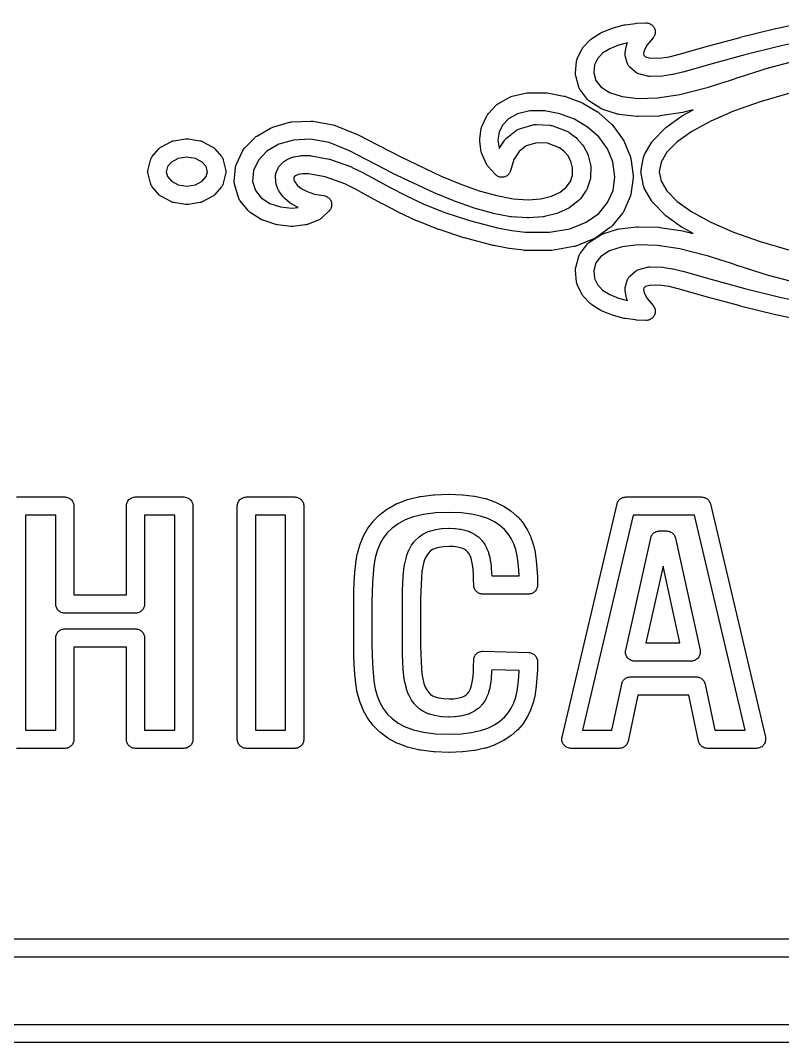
# Model space of a CAD drawing. Header units: millimetres. Extents: x 6 to 94, y 7.6 to 47.4.
# Drawn here: x 25.94 to 42.63, y 7.55 to 29.94 of the extents above; entities that cross this region are included whole.
import ezdxf

# ---------------------------------------------------------------- set-up
doc = ezdxf.new("R2010")
doc.units = ezdxf.units.MM

msp = doc.modelspace()

# ---------------------------------------------------------------- linework, layer by layer
for points in [[(43.301, 23.316), (42.481, 23.489), (42.474, 23.491), (41.702, 23.685), (41.698, 23.686), (40.985, 23.881), (40.984, 23.882), (40.343, 24.061), (40.145, 24.109), (39.985, 24.136), (39.747, 24.143), (39.631, 24.111), (39.595, 24.078), (39.585, 24.046), (39.6, 23.971), (39.667, 23.85), (39.795, 23.697), (39.807, 23.681), (39.818, 23.664), (39.826, 23.646), (39.833, 23.627), (39.838, 23.608), (39.841, 23.588), (39.842, 23.568), (39.841, 23.548), (39.838, 23.529), (39.833, 23.509), (39.826, 23.491), (39.817, 23.473), (39.807, 23.456), (39.795, 23.44), (39.781, 23.426), (39.766, 23.412), (39.75, 23.401), (39.732, 23.391), (39.714, 23.383), (39.695, 23.377), (39.676, 23.373), (39.656, 23.37), (39.636, 23.37), (39.429, 23.377), (39.409, 23.379), (39.182, 23.411), (39.16, 23.415), (38.929, 23.474), (38.903, 23.482), (38.683, 23.571), (38.667, 23.579), (38.651, 23.588), (38.457, 23.71), (38.437, 23.725), (38.419, 23.741), (38.267, 23.9), (38.253, 23.916), (38.241, 23.933), (38.231, 23.952), (38.136, 24.151), (38.129, 24.167), (38.123, 24.184), (38.119, 24.201), (38.117, 24.218), (38.094, 24.46), (38.093, 24.478), (38.094, 24.496), (38.096, 24.514), (38.1, 24.531), (38.167, 24.775), (38.173, 24.794), (38.181, 24.812), (38.191, 24.829), (38.202, 24.845), (38.359, 25.045), (38.374, 25.062), (38.391, 25.077), (38.409, 25.091), (38.65, 25.243), (38.665, 25.252), (38.68, 25.259), (38.696, 25.265), (39.014, 25.366), (39.032, 25.371), (39.05, 25.374), (39.438, 25.42), (39.467, 25.421), (39.918, 25.409), (39.941, 25.407), (40.448, 25.331), (40.468, 25.327), (40.671, 25.275), (40.44, 25.401), (40.42, 25.414), (40.074, 25.662), (40.061, 25.673), (40.048, 25.685), (39.795, 25.944), (39.784, 25.956), (39.774, 25.969), (39.765, 25.983), (39.609, 26.251), (39.599, 26.271), (39.591, 26.292), (39.586, 26.314), (39.533, 26.59), (39.53, 26.609), (39.529, 26.627), (39.53, 26.646), (39.533, 26.665), (39.586, 26.941), (39.591, 26.963), (39.599, 26.984), (39.609, 27.004), (39.765, 27.272), (39.774, 27.286), (39.784, 27.299), (39.795, 27.311), (40.048, 27.57), (40.061, 27.582), (40.074, 27.593), (40.42, 27.841), (40.44, 27.854), (40.671, 27.98), (40.468, 27.928), (40.448, 27.924), (39.941, 27.848), (39.918, 27.846), (39.467, 27.834), (39.438, 27.835), (39.05, 27.881), (39.032, 27.884), (39.014, 27.889), (38.696, 27.99), (38.68, 27.996), (38.665, 28.003), (38.65, 28.012), (38.409, 28.164), (38.391, 28.178), (38.374, 28.193), (38.359, 28.21), (38.202, 28.41), (38.191, 28.426), (38.181, 28.443), (38.173, 28.461), (38.167, 28.48), (38.1, 28.724), (38.096, 28.741), (38.094, 28.759), (38.093, 28.777), (38.094, 28.795), (38.117, 29.037), (38.119, 29.054), (38.123, 29.071), (38.129, 29.088), (38.136, 29.104), (38.231, 29.303), (38.241, 29.321), (38.253, 29.339), (38.267, 29.355), (38.419, 29.514), (38.437, 29.53), (38.457, 29.545), (38.651, 29.667), (38.667, 29.676), (38.683, 29.684), (38.903, 29.773), (38.929, 29.781), (39.16, 29.84), (39.182, 29.844), (39.409, 29.876), (39.429, 29.878), (39.636, 29.885), (39.656, 29.885), (39.676, 29.882), (39.695, 29.878), (39.714, 29.872), (39.732, 29.864), (39.75, 29.854), (39.766, 29.842), (39.781, 29.829), (39.795, 29.815), (39.807, 29.799), (39.817, 29.782), (39.826, 29.764), (39.833, 29.745), (39.838, 29.726), (39.841, 29.706), (39.842, 29.687), (39.841, 29.667), (39.838, 29.647), (39.833, 29.628), (39.826, 29.609), (39.818, 29.591), (39.807, 29.574), (39.795, 29.558), (39.667, 29.405), (39.6, 29.284), (39.585, 29.209), (39.595, 29.177), (39.631, 29.144), (39.747, 29.112), (39.985, 29.118), (40.145, 29.146), (40.343, 29.194), (40.984, 29.373), (40.985, 29.373), (41.698, 29.569), (41.702, 29.57), (42.474, 29.764), (42.481, 29.766), (43.301, 29.939)], [(43.379, 29.549), (42.567, 29.377), (41.801, 29.185), (41.09, 28.99), (40.447, 28.81), (40.441, 28.808), (40.232, 28.757), (40.219, 28.754), (40.039, 28.724), (40.011, 28.721), (39.728, 28.713), (39.709, 28.713), (39.689, 28.716), (39.669, 28.72), (39.479, 28.773), (39.461, 28.779), (39.445, 28.786), (39.428, 28.795), (39.413, 28.805), (39.399, 28.817), (39.286, 28.919), (39.273, 28.932), (39.261, 28.946), (39.251, 28.961), (39.242, 28.977), (39.234, 28.993), (39.228, 29.011), (39.189, 29.144), (39.185, 29.162), (39.182, 29.181), (39.181, 29.201), (39.182, 29.22), (39.185, 29.239), (39.216, 29.392), (39.221, 29.412), (39.228, 29.431), (39.237, 29.448), (39.04, 29.399), (38.849, 29.321), (38.69, 29.221), (38.576, 29.102), (38.51, 28.964), (38.494, 28.794), (38.54, 28.624), (38.651, 28.482), (38.841, 28.362), (39.116, 28.274), (39.471, 28.232), (39.894, 28.244), (39.894, 28.244), (40.379, 28.316), (40.92, 28.454), (41.005, 28.48), (41.095, 28.508), (41.187, 28.536), (41.28, 28.564), (41.373, 28.594), (41.465, 28.624), (41.558, 28.656), (41.652, 28.688), (41.657, 28.69), (42.342, 28.907), (42.352, 28.91), (43.105, 29.104)], [(42.788, 28.345), (42.135, 28.156), (41.555, 27.952), (41.056, 27.736), (40.642, 27.51), (40.321, 27.279), (40.097, 27.051), (39.971, 26.833), (39.931, 26.627), (39.971, 26.422), (40.097, 26.204), (40.321, 25.976), (40.642, 25.745), (41.056, 25.519), (41.555, 25.302), (42.135, 25.099), (42.788, 24.91)], [(43.105, 24.151), (42.352, 24.345), (42.342, 24.348), (41.657, 24.565), (41.652, 24.567), (41.558, 24.599), (41.465, 24.631), (41.373, 24.661), (41.28, 24.691), (41.187, 24.719), (41.095, 24.747), (41.005, 24.775), (40.92, 24.801), (40.379, 24.939), (39.894, 25.011), (39.471, 25.023), (39.116, 24.981), (38.841, 24.893), (38.651, 24.772), (38.54, 24.631), (38.494, 24.461), (38.51, 24.291), (38.576, 24.153), (38.69, 24.034), (38.849, 23.934), (39.04, 23.856), (39.237, 23.806), (39.237, 23.806), (39.228, 23.824), (39.221, 23.843), (39.216, 23.863), (39.185, 24.016), (39.182, 24.035), (39.181, 24.054), (39.182, 24.074), (39.185, 24.093), (39.189, 24.111), (39.228, 24.244), (39.234, 24.262), (39.242, 24.278), (39.251, 24.294), (39.261, 24.309), (39.273, 24.323), (39.286, 24.336), (39.399, 24.438), (39.413, 24.45), (39.428, 24.46), (39.445, 24.469), (39.461, 24.476), (39.479, 24.482), (39.669, 24.535), (39.689, 24.539), (39.709, 24.542), (39.728, 24.542), (40.011, 24.534), (40.039, 24.531), (40.219, 24.5), (40.232, 24.498), (40.441, 24.447), (40.447, 24.445), (41.09, 24.265), (41.801, 24.07), (42.567, 23.878), (43.379, 23.706)], [(25.857, 19.503), (26.915, 19.503), (26.935, 19.502), (26.954, 19.499), (26.973, 19.494), (26.991, 19.487), (27.009, 19.479), (27.026, 19.469), (27.042, 19.457), (27.056, 19.444), (27.069, 19.43), (27.081, 19.414), (27.091, 19.397), (27.099, 19.38), (27.106, 19.361), (27.11, 19.342), (27.113, 19.323), (27.114, 19.303), (27.114, 17.357), (28.263, 17.357), (28.263, 19.303), (28.264, 19.323), (28.267, 19.342), (28.272, 19.361), (28.278, 19.38), (28.286, 19.397), (28.297, 19.414), (28.308, 19.43), (28.321, 19.444), (28.336, 19.457), (28.351, 19.469), (28.368, 19.479), (28.386, 19.487), (28.404, 19.494), (28.423, 19.499), (28.443, 19.502), (28.462, 19.503), (29.52, 19.503), (29.54, 19.502), (29.559, 19.499), (29.578, 19.494), (29.596, 19.487), (29.614, 19.479), (29.631, 19.469), (29.646, 19.457), (29.661, 19.444), (29.674, 19.43), (29.686, 19.414), (29.696, 19.397), (29.704, 19.38), (29.711, 19.361), (29.715, 19.342), (29.718, 19.323), (29.719, 19.303), (29.719, 14.196), (29.718, 14.176), (29.715, 14.157), (29.711, 14.138), (29.704, 14.12), (29.696, 14.102), (29.686, 14.085), (29.674, 14.07), (29.661, 14.055), (29.646, 14.042), (29.631, 14.03), (29.614, 14.02), (29.596, 14.012), (29.578, 14.005), (29.559, 14.001), (29.54, 13.998), (29.52, 13.997), (28.462, 13.997), (28.443, 13.998), (28.423, 14.001), (28.404, 14.005), (28.386, 14.012), (28.368, 14.02), (28.351, 14.03), (28.336, 14.042), (28.321, 14.055), (28.308, 14.07), (28.297, 14.085), (28.286, 14.102), (28.278, 14.12), (28.272, 14.138), (28.267, 14.157), (28.264, 14.176), (28.263, 14.196), (28.263, 16.215), (27.114, 16.215), (27.114, 14.196), (27.113, 14.176), (27.11, 14.157), (27.106, 14.138), (27.106, 14.138), (27.099, 14.12), (27.091, 14.102), (27.081, 14.085), (27.069, 14.07), (27.056, 14.055), (27.042, 14.042), (27.026, 14.03), (27.009, 14.02), (26.991, 14.012), (26.973, 14.005), (26.954, 14.001), (26.935, 13.998), (26.915, 13.997), (25.857, 13.997)], [(12.887, 9.825), (87.113, 9.825)], [(87.415, 9.426), (12.585, 9.426)], [(9.542, 7.952), (90.458, 7.952)], [(90.463, 7.554), (9.537, 7.554)]]:
    msp.add_lwpolyline(points)
for points in [[(32.231, 25.473), (32.214, 25.468), (32.197, 25.463), (32.18, 25.461), (31.906, 25.43), (31.884, 25.429), (31.863, 25.43), (31.575, 25.461), (31.554, 25.464), (31.533, 25.47), (31.257, 25.562), (31.241, 25.568), (31.226, 25.575), (31.212, 25.583), (30.974, 25.736), (30.957, 25.748), (30.941, 25.762), (30.927, 25.778), (30.754, 25.991), (30.743, 26.006), (30.733, 26.023), (30.724, 26.04), (30.718, 26.059), (30.635, 26.332), (30.631, 26.35), (30.628, 26.369), (30.627, 26.388), (30.627, 26.407), (30.655, 26.726), (30.657, 26.744), (30.661, 26.761), (30.667, 26.778), (30.674, 26.794), (30.809, 27.08), (30.819, 27.098), (30.831, 27.116), (30.845, 27.132), (31.073, 27.37), (31.086, 27.383), (31.101, 27.395), (31.116, 27.405), (31.422, 27.583), (31.437, 27.591), (31.452, 27.597), (31.468, 27.603), (31.837, 27.708), (31.86, 27.713), (31.882, 27.716), (32.3, 27.735), (32.322, 27.735), (32.344, 27.732), (32.794, 27.653), (32.815, 27.648), (32.835, 27.641), (33.304, 27.45), (33.321, 27.442), (34.256, 26.956), (35.156, 26.531), (35.582, 26.356), (35.99, 26.211), (36.376, 26.102), (36.734, 26.034), (37.057, 26.012), (37.338, 26.034), (37.573, 26.093), (37.759, 26.181), (37.895, 26.29), (37.984, 26.413), (38.029, 26.55), (38.031, 26.709), (37.994, 26.858), (37.93, 26.979), (37.843, 27.077), (37.742, 27.15), (37.484, 27.248), (37.246, 27.261), (37.019, 27.195), (36.86, 27.071), (36.748, 26.893), (36.674, 26.646), (36.668, 26.628), (36.66, 26.611), (36.65, 26.594), (36.639, 26.578), (36.626, 26.564), (36.612, 26.551), (36.597, 26.539), (36.581, 26.529), (36.564, 26.52), (36.546, 26.514), (36.527, 26.509), (36.508, 26.505), (36.489, 26.504), (36.47, 26.504), (36.451, 26.506), (36.432, 26.51), (36.414, 26.516), (36.396, 26.524), (36.38, 26.533), (36.364, 26.544), (36.349, 26.556), (36.336, 26.57), (36.178, 26.745), (36.165, 26.761), (36.154, 26.777), (36.145, 26.795), (36.049, 27.005), (36.042, 27.023), (36.036, 27.041), (36.033, 27.06), (36, 27.289), (35.999, 27.307), (35.999, 27.326), (36, 27.345), (36.034, 27.576), (36.038, 27.595), (36.043, 27.614), (36.051, 27.632), (36.153, 27.848), (36.163, 27.866), (36.175, 27.883), (36.188, 27.899), (36.361, 28.083), (36.376, 28.098), (36.392, 28.11), (36.41, 28.121), (36.657, 28.258), (36.674, 28.266), (36.691, 28.273), (36.709, 28.278), (37.032, 28.351), (37.054, 28.354), (37.076, 28.355), (37.442, 28.355), (37.461, 28.354), (37.479, 28.351), (37.844, 28.283), (37.861, 28.279), (37.878, 28.274), (38.228, 28.142), (38.244, 28.135), (38.26, 28.127), (38.58, 27.937), (38.596, 27.927), (38.61, 27.915), (38.885, 27.671), (38.9, 27.657), (38.914, 27.64), (39.128, 27.348), (39.141, 27.328), (39.152, 27.306), (39.292, 26.969), (39.297, 26.953), (39.302, 26.936), (39.305, 26.919), (39.355, 26.543), (39.356, 26.525), (39.356, 26.508), (39.355, 26.49), (39.308, 26.138), (39.305, 26.12), (39.3, 26.102), (39.293, 26.085), (39.154, 25.764), (39.146, 25.748), (39.136, 25.732), (39.125, 25.717), (38.896, 25.439), (38.884, 25.426), (38.872, 25.414), (38.858, 25.404), (38.542, 25.18), (38.522, 25.167), (38.5, 25.157), (38.1, 24.998), (38.08, 24.991), (38.06, 24.987), (37.578, 24.904), (37.561, 24.901), (37.543, 24.901), (36.982, 24.904), (36.959, 24.906), (36.649, 24.944), (36.635, 24.946), (36.307, 25.01), (36.295, 25.012), (35.665, 25.176), (35.653, 25.18), (35.108, 25.359), (35.097, 25.363), (34.627, 25.55), (34.617, 25.554), (34.211, 25.742), (34.203, 25.746), (33.853, 25.928), (33.848, 25.93), (33.543, 26.099), (33.276, 26.245), (33.043, 26.359), (32.615, 26.515), (32.254, 26.581), (32.123, 26.581), (32.023, 26.563), (31.964, 26.537), (31.938, 26.512), (31.929, 26.49), (31.929, 26.459), (31.95, 26.404), (32.003, 26.334), (32.093, 26.259), (32.218, 26.19), (32.38, 26.136), (32.59, 26.102), (32.609, 26.098), (32.628, 26.092), (32.645, 26.084), (32.662, 26.075), (32.678, 26.064), (32.693, 26.052), (32.707, 26.038), (32.719, 26.023), (32.73, 26.007), (32.739, 25.99), (32.746, 25.972), (32.752, 25.953), (32.755, 25.934), (32.757, 25.915), (32.757, 25.896), (32.755, 25.876), (32.752, 25.857), (32.746, 25.839), (32.739, 25.821), (32.73, 25.804), (32.719, 25.788), (32.707, 25.773), (32.694, 25.759), (32.527, 25.605), (32.513, 25.593), (32.497, 25.582), (32.481, 25.573), (32.465, 25.566), (32.231, 25.473)], [(31.699, 26.076), (31.615, 26.187), (31.605, 26.203), (31.596, 26.219), (31.589, 26.236), (31.545, 26.349), (31.54, 26.365), (31.535, 26.382), (31.533, 26.399), (31.532, 26.417), (31.53, 26.526), (31.531, 26.546), (31.534, 26.567), (31.539, 26.587), (31.546, 26.607), (31.587, 26.705), (31.596, 26.723), (31.607, 26.74), (31.619, 26.756), (31.633, 26.771), (31.714, 26.848), (31.731, 26.863), (31.75, 26.875), (31.769, 26.886), (31.882, 26.936), (31.897, 26.943), (31.913, 26.947), (31.929, 26.951), (32.07, 26.976), (32.088, 26.979), (32.105, 26.979), (32.272, 26.98), (32.29, 26.979), (32.308, 26.976), (32.703, 26.904), (32.719, 26.9), (32.735, 26.895), (33.189, 26.73), (33.209, 26.722), (33.456, 26.6), (33.463, 26.596), (33.734, 26.448), (33.735, 26.448), (34.038, 26.28), (34.383, 26.102), (34.779, 25.918), (35.238, 25.735), (35.772, 25.56), (36.389, 25.399), (36.704, 25.338), (36.996, 25.303), (37.528, 25.299), (37.972, 25.376), (38.331, 25.518), (38.606, 25.713), (38.8, 25.949), (38.917, 26.218), (38.957, 26.517), (38.914, 26.841), (38.793, 27.131), (38.605, 27.388), (38.36, 27.604), (38.072, 27.776), (37.754, 27.895), (37.423, 27.957), (37.098, 27.957), (36.825, 27.896), (36.63, 27.788), (36.5, 27.649), (36.424, 27.489), (36.399, 27.316), (36.423, 27.145), (36.428, 27.133), (36.541, 27.313), (36.551, 27.327), (36.562, 27.34), (36.574, 27.353), (36.588, 27.364), (36.804, 27.533), (36.82, 27.544), (36.836, 27.553), (36.854, 27.561), (36.872, 27.567), (37.167, 27.653), (37.189, 27.658), (37.211, 27.66), (37.233, 27.66), (37.537, 27.644), (37.557, 27.642), (37.577, 27.637), (37.597, 27.631), (37.909, 27.513), (37.925, 27.506), (37.941, 27.497), (37.955, 27.487), (38.094, 27.386), (38.111, 27.373), (38.126, 27.357), (38.243, 27.226), (38.258, 27.207), (38.27, 27.187), (38.357, 27.023), (38.368, 27.001), (38.375, 26.978), (38.424, 26.78), (38.428, 26.763), (38.429, 26.746), (38.43, 26.729), (38.427, 26.514), (38.425, 26.494), (38.422, 26.474), (38.417, 26.454), (38.352, 26.259), (38.345, 26.24), (38.336, 26.222), (38.325, 26.206), (38.203, 26.035), (38.192, 26.021), (38.179, 26.008), (38.166, 25.996), (37.99, 25.855), (37.971, 25.842), (37.951, 25.831), (37.726, 25.724), (37.708, 25.717), (37.689, 25.711), (37.419, 25.644), (37.402, 25.64), (37.386, 25.638), (37.074, 25.614), (37.045, 25.614), (36.695, 25.638), (36.672, 25.641), (36.293, 25.713), (36.276, 25.717), (35.876, 25.83), (35.863, 25.834), (35.444, 25.982), (35.435, 25.986), (34.999, 26.165), (34.99, 26.169), (34.083, 26.598), (34.076, 26.601), (33.145, 27.085), (32.704, 27.264), (32.296, 27.336), (31.924, 27.319), (31.601, 27.227), (31.341, 27.075), (31.155, 26.88), (31.049, 26.656), (31.027, 26.411), (31.088, 26.212), (31.216, 26.054), (31.406, 25.932), (31.638, 25.854), (31.884, 25.828), (32.022, 25.844), (31.884, 25.919), (31.867, 25.929), (31.852, 25.941), (31.73, 26.043), (31.713, 26.059), (31.699, 26.076)], [(30.385, 26.376), (30.38, 26.358), (30.373, 26.341), (30.365, 26.325), (30.355, 26.31), (30.344, 26.296), (30.203, 26.13), (30.19, 26.116), (30.176, 26.104), (30.161, 26.093), (30.145, 26.083), (29.937, 25.972), (29.917, 25.962), (29.896, 25.955), (29.874, 25.951), (29.619, 25.91), (29.598, 25.907), (29.577, 25.907), (29.556, 25.91), (29.301, 25.951), (29.279, 25.955), (29.258, 25.962), (29.238, 25.972), (29.03, 26.083), (29.014, 26.093), (28.999, 26.104), (28.985, 26.116), (28.972, 26.13), (28.831, 26.296), (28.82, 26.31), (28.811, 26.325), (28.802, 26.341), (28.796, 26.358), (28.79, 26.376), (28.739, 26.578), (28.735, 26.598), (28.733, 26.618), (28.733, 26.637), (28.735, 26.657), (28.739, 26.676), (28.79, 26.879), (28.796, 26.897), (28.802, 26.913), (28.811, 26.93), (28.82, 26.945), (28.831, 26.959), (28.972, 27.125), (28.985, 27.138), (28.999, 27.151), (29.014, 27.162), (29.03, 27.172), (29.238, 27.283), (29.258, 27.293), (29.279, 27.3), (29.301, 27.304), (29.556, 27.345), (29.577, 27.348), (29.598, 27.348), (29.619, 27.345), (29.874, 27.304), (29.896, 27.3), (29.917, 27.293), (29.937, 27.283), (30.145, 27.172), (30.161, 27.162), (30.176, 27.151), (30.19, 27.138), (30.203, 27.125), (30.344, 26.959), (30.355, 26.945), (30.365, 26.93), (30.373, 26.913), (30.38, 26.897), (30.385, 26.879), (30.436, 26.676), (30.44, 26.657), (30.442, 26.637), (30.442, 26.618), (30.44, 26.598), (30.436, 26.578), (30.385, 26.376)], [(29.251, 26.838), (29.165, 26.737), (29.137, 26.627), (29.165, 26.518), (29.251, 26.417), (29.397, 26.338), (29.588, 26.308), (29.778, 26.338), (29.924, 26.417), (30.01, 26.518), (30.038, 26.627), (30.01, 26.737), (29.924, 26.838), (29.778, 26.916), (29.588, 26.947), (29.397, 26.916), (29.251, 26.838)], [(30.716, 19.397), (30.726, 19.414), (30.737, 19.43), (30.75, 19.444), (30.765, 19.457), (30.781, 19.469), (30.797, 19.479), (30.815, 19.487), (30.833, 19.494), (30.852, 19.499), (30.872, 19.502), (30.891, 19.503), (31.949, 19.503), (31.969, 19.502), (31.988, 19.499), (32.007, 19.494), (32.025, 19.487), (32.043, 19.479), (32.06, 19.469), (32.076, 19.457), (32.09, 19.444), (32.103, 19.43), (32.115, 19.414), (32.125, 19.397), (32.133, 19.38), (32.14, 19.361), (32.144, 19.342), (32.147, 19.323), (32.148, 19.303), (32.148, 14.196), (32.147, 14.176), (32.144, 14.157), (32.14, 14.138), (32.133, 14.12), (32.125, 14.102), (32.115, 14.085), (32.103, 14.07), (32.09, 14.055), (32.076, 14.042), (32.06, 14.03), (32.043, 14.02), (32.025, 14.012), (32.007, 14.005), (31.988, 14.001), (31.969, 13.998), (31.949, 13.997), (30.891, 13.997), (30.872, 13.998), (30.852, 14.001), (30.833, 14.005), (30.815, 14.012), (30.797, 14.02), (30.781, 14.03), (30.765, 14.042), (30.75, 14.055), (30.737, 14.07), (30.726, 14.085), (30.716, 14.102), (30.707, 14.12), (30.701, 14.138), (30.696, 14.157), (30.693, 14.176), (30.692, 14.196), (30.692, 19.303), (30.693, 19.323), (30.696, 19.342), (30.701, 19.361), (30.707, 19.38), (30.716, 19.397)], [(37.235, 15.358), (37.213, 15.194), (37.21, 15.179), (37.176, 15.022), (37.17, 15), (37.12, 14.852), (37.11, 14.83), (37.044, 14.692), (37.032, 14.67), (36.949, 14.543), (36.932, 14.521), (36.831, 14.405), (36.81, 14.385), (36.689, 14.28), (36.668, 14.265), (36.527, 14.172), (36.507, 14.161), (36.346, 14.08), (36.322, 14.07), (36.136, 14.005), (36.112, 13.998), (35.895, 13.951), (35.876, 13.948), (35.629, 13.92), (35.613, 13.919), (35.337, 13.909), (35.323, 13.909), (35.006, 13.921), (34.989, 13.922), (34.709, 13.955), (34.688, 13.959), (34.445, 14.015), (34.419, 14.023), (34.212, 14.101), (34.187, 14.113), (34.011, 14.209), (33.989, 14.223), (33.836, 14.334), (33.815, 14.352), (33.685, 14.478), (33.675, 14.489), (33.665, 14.501), (33.559, 14.641), (33.544, 14.664), (33.458, 14.818), (33.447, 14.839), (33.38, 15.004), (33.372, 15.026), (33.323, 15.202), (33.318, 15.224), (33.287, 15.411), (33.286, 15.424), (33.267, 15.62), (33.266, 15.626), (33.252, 15.826), (33.252, 15.831), (33.244, 16.036), (33.244, 16.042), (33.241, 16.251), (33.241, 16.254), (33.241, 17.217), (33.241, 17.219), (33.244, 17.428), (33.244, 17.434), (33.252, 17.639), (33.252, 17.644), (33.266, 17.844), (33.267, 17.85), (33.286, 18.046), (33.287, 18.059), (33.318, 18.247), (33.323, 18.268), (33.372, 18.444), (33.38, 18.466), (33.447, 18.631), (33.458, 18.652), (33.544, 18.806), (33.559, 18.829), (33.665, 18.969), (33.675, 18.981), (33.685, 18.992), (33.815, 19.118), (33.836, 19.136), (33.989, 19.247), (34.011, 19.261), (34.187, 19.358), (34.212, 19.369), (34.419, 19.447), (34.445, 19.455), (34.688, 19.511), (34.709, 19.515), (34.989, 19.548), (35.006, 19.55), (35.323, 19.561), (35.337, 19.561), (35.613, 19.551), (35.629, 19.55), (35.876, 19.522), (35.895, 19.519), (36.112, 19.472), (36.136, 19.466), (36.322, 19.4), (36.346, 19.39), (36.507, 19.31), (36.527, 19.298), (36.668, 19.205), (36.689, 19.19), (36.81, 19.085), (36.831, 19.065), (36.932, 18.949), (36.949, 18.927), (37.032, 18.8), (37.044, 18.778), (37.11, 18.641), (37.12, 18.618), (37.17, 18.471), (37.176, 18.448), (37.21, 18.291), (37.213, 18.276), (37.235, 18.112), (37.236, 18.104), (37.252, 17.937), (37.252, 17.929), (37.262, 17.759), (37.262, 17.751), (37.265, 17.578), (37.265, 17.558), (37.262, 17.539), (37.258, 17.519), (37.251, 17.501), (37.243, 17.483), (37.233, 17.466), (37.222, 17.45), (37.208, 17.435), (37.194, 17.421), (37.178, 17.409), (37.161, 17.399), (37.143, 17.391), (37.125, 17.384), (37.106, 17.379), (37.086, 17.376), (37.066, 17.375), (36.067, 17.375), (36.047, 17.376), (36.028, 17.379), (36.009, 17.384), (35.991, 17.39), (35.974, 17.398), (35.957, 17.408), (35.941, 17.42), (35.927, 17.433), (35.914, 17.447), (35.902, 17.462), (35.892, 17.479), (35.884, 17.496), (35.877, 17.515), (35.872, 17.533), (35.869, 17.552), (35.868, 17.572), (35.866, 17.699), (35.862, 17.815), (35.854, 17.92), (35.844, 18.013), (35.83, 18.092), (35.813, 18.159), (35.791, 18.214), (35.767, 18.259), (35.741, 18.294), (35.71, 18.324), (35.674, 18.35), (35.631, 18.372), (35.577, 18.391), (35.509, 18.405), (35.426, 18.415), (35.331, 18.418), (35.207, 18.413), (35.105, 18.399), (35.025, 18.376), (34.966, 18.349), (34.917, 18.315), (34.875, 18.274), (34.838, 18.223), (34.805, 18.159), (34.777, 18.079), (34.752, 17.983), (34.734, 17.871), (34.722, 17.742), (34.715, 17.596), (34.709, 17.434), (34.706, 17.259), (34.704, 17.07), (34.704, 16.429), (34.706, 16.241), (34.709, 16.066), (34.715, 15.904), (34.722, 15.757), (34.734, 15.629), (34.752, 15.517), (34.777, 15.42), (34.805, 15.34), (34.838, 15.277), (34.875, 15.226), (34.917, 15.184), (34.966, 15.15), (35.025, 15.123), (35.105, 15.101), (35.207, 15.086), (35.331, 15.081), (35.426, 15.084), (35.509, 15.094), (35.577, 15.109), (35.631, 15.128), (35.674, 15.15), (35.71, 15.175), (35.74, 15.205), (35.767, 15.241), (35.791, 15.285), (35.813, 15.341), (35.83, 15.407), (35.844, 15.486), (35.854, 15.579), (35.862, 15.684), (35.866, 15.8), (35.868, 15.928), (35.869, 15.947), (35.872, 15.967), (35.877, 15.986), (35.884, 16.004), (35.893, 16.022), (35.903, 16.039), (35.915, 16.055), (35.929, 16.069), (35.944, 16.082), (35.96, 16.093), (35.977, 16.103), (35.995, 16.111), (36.014, 16.117), (36.033, 16.121), (36.053, 16.124), (36.073, 16.124), (37.072, 16.095), (37.092, 16.094), (37.111, 16.09), (37.129, 16.085), (37.147, 16.078), (37.165, 16.069), (37.181, 16.059), (37.196, 16.047), (37.21, 16.033), (37.223, 16.019), (37.234, 16.003), (37.244, 15.986), (37.252, 15.968), (37.258, 15.95), (37.262, 15.931), (37.265, 15.912), (37.265, 15.892), (37.262, 15.719), (37.262, 15.711), (37.252, 15.541), (37.252, 15.533), (37.236, 15.366), (37.235, 15.358)], [(39.228, 14.1), (39.218, 14.084), (39.206, 14.068), (39.193, 14.054), (39.178, 14.041), (39.163, 14.03), (39.146, 14.02), (39.129, 14.012), (39.11, 14.005), (39.092, 14.001), (39.073, 13.998), (39.053, 13.997), (37.995, 13.997), (37.975, 13.998), (37.956, 14.001), (37.936, 14.006), (37.918, 14.013), (37.9, 14.021), (37.883, 14.032), (37.867, 14.044), (37.852, 14.057), (37.839, 14.072), (37.828, 14.089), (37.818, 14.106), (37.81, 14.124), (37.803, 14.143), (37.799, 14.163), (37.797, 14.182), (37.796, 14.202), (37.798, 14.222), (37.801, 14.242), (39.005, 19.349), (39.011, 19.367), (39.018, 19.385), (39.026, 19.402), (39.036, 19.418), (39.048, 19.433), (39.061, 19.447), (39.076, 19.46), (39.091, 19.471), (39.108, 19.48), (39.125, 19.488), (39.143, 19.494), (39.161, 19.499), (39.18, 19.502), (39.199, 19.503), (40.855, 19.503), (40.874, 19.502), (40.893, 19.499), (40.912, 19.494), (40.93, 19.488), (40.947, 19.48), (40.963, 19.471), (40.979, 19.46), (40.993, 19.447), (41.006, 19.433), (41.018, 19.418), (41.028, 19.402), (41.037, 19.385), (41.044, 19.367), (41.049, 19.349), (42.253, 14.242), (42.257, 14.222), (42.258, 14.202), (42.258, 14.182), (42.256, 14.163), (42.251, 14.143), (42.245, 14.124), (42.237, 14.106), (42.227, 14.089), (42.215, 14.072), (42.202, 14.057), (42.188, 14.044), (42.172, 14.032), (42.155, 14.021), (42.137, 14.013), (42.118, 14.006), (42.099, 14.001), (42.079, 13.998), (42.059, 13.997), (40.987, 13.997), (40.967, 13.998), (40.948, 14.001), (40.929, 14.005), (40.911, 14.012), (40.894, 14.02), (40.877, 14.03), (40.861, 14.041), (40.847, 14.054), (40.834, 14.068), (40.822, 14.084), (40.812, 14.1), (40.804, 14.118), (40.797, 14.136), (40.792, 14.155), (40.577, 15.164), (39.463, 15.164), (39.248, 14.155), (39.243, 14.136), (39.236, 14.118), (39.228, 14.1)], [(28.657, 17.119), (28.653, 17.101), (28.646, 17.082), (28.638, 17.064), (28.628, 17.048), (28.616, 17.032), (28.603, 17.018), (28.588, 17.004), (28.573, 16.993), (28.556, 16.983), (28.538, 16.974), (28.52, 16.968), (28.501, 16.963), (28.482, 16.96), (28.462, 16.959), (26.915, 16.959), (26.896, 16.96), (26.876, 16.963), (26.857, 16.968), (26.839, 16.974), (26.821, 16.983), (26.805, 16.993), (26.789, 17.004), (26.774, 17.018), (26.761, 17.032), (26.75, 17.048), (26.74, 17.064), (26.731, 17.082), (26.725, 17.101), (26.72, 17.119), (26.717, 17.139), (26.716, 17.158), (26.716, 19.104), (26.056, 19.104), (26.056, 14.395), (26.716, 14.395), (26.716, 16.414), (26.717, 16.434), (26.72, 16.453), (26.725, 16.472), (26.731, 16.49), (26.74, 16.508), (26.75, 16.525), (26.761, 16.54), (26.774, 16.555), (26.789, 16.568), (26.805, 16.58), (26.821, 16.59), (26.839, 16.598), (26.857, 16.605), (26.876, 16.609), (26.896, 16.612), (26.915, 16.613), (28.462, 16.613), (28.482, 16.612), (28.501, 16.609), (28.52, 16.605), (28.538, 16.598), (28.556, 16.59), (28.573, 16.58), (28.588, 16.568), (28.603, 16.555), (28.616, 16.54), (28.628, 16.525), (28.638, 16.508), (28.646, 16.49), (28.653, 16.472), (28.657, 16.453), (28.66, 16.434), (28.661, 16.414), (28.661, 14.395), (29.321, 14.395), (29.321, 19.104), (28.661, 19.104), (28.661, 17.158), (28.66, 17.139), (28.657, 17.119)], [(31.75, 19.104), (31.09, 19.104), (31.09, 14.395), (31.75, 14.395), (31.75, 19.104)], [(36.237, 15.424), (36.221, 15.33), (36.217, 15.312), (36.194, 15.227), (36.188, 15.206), (36.158, 15.13), (36.147, 15.107), (36.111, 15.039), (36.095, 15.015), (36.051, 14.955), (36.041, 14.943), (36.031, 14.932), (35.978, 14.88), (35.967, 14.87), (35.954, 14.86), (35.894, 14.817), (35.881, 14.809), (35.868, 14.802), (35.8, 14.766), (35.774, 14.756), (35.696, 14.729), (35.673, 14.722), (35.584, 14.703), (35.564, 14.7), (35.464, 14.688), (35.448, 14.687), (35.337, 14.683), (35.322, 14.683), (35.18, 14.689), (35.161, 14.691), (35.036, 14.708), (35.011, 14.714), (34.904, 14.743), (34.889, 14.748), (34.874, 14.754), (34.784, 14.796), (34.768, 14.804), (34.753, 14.813), (34.676, 14.866), (34.663, 14.877), (34.65, 14.888), (34.584, 14.953), (34.572, 14.965), (34.562, 14.978), (34.506, 15.055), (34.498, 15.068), (34.49, 15.082), (34.445, 15.171), (34.435, 15.194), (34.398, 15.295), (34.393, 15.314), (34.364, 15.428), (34.361, 15.444), (34.34, 15.571), (34.338, 15.585), (34.325, 15.724), (34.325, 15.732), (34.317, 15.885), (34.317, 15.888), (34.311, 16.053), (34.311, 16.056), (34.307, 16.234), (34.307, 16.237), (34.306, 16.427), (34.306, 16.429), (34.306, 17.071), (34.306, 17.072), (34.307, 17.263), (34.307, 17.265), (34.311, 17.443), (34.311, 17.446), (34.317, 17.611), (34.317, 17.615), (34.325, 17.767), (34.325, 17.775), (34.338, 17.914), (34.34, 17.928), (34.361, 18.055), (34.364, 18.071), (34.393, 18.185), (34.398, 18.204), (34.435, 18.305), (34.445, 18.329), (34.49, 18.417), (34.498, 18.431), (34.506, 18.444), (34.562, 18.521), (34.572, 18.534), (34.584, 18.546), (34.65, 18.611), (34.663, 18.623), (34.676, 18.633), (34.753, 18.686), (34.768, 18.696), (34.784, 18.704), (34.874, 18.745), (34.889, 18.751), (34.904, 18.756), (35.011, 18.786), (35.036, 18.791), (35.16, 18.809), (35.18, 18.811), (35.321, 18.816), (35.337, 18.817), (35.448, 18.813), (35.464, 18.811), (35.564, 18.8), (35.584, 18.797), (35.673, 18.777), (35.696, 18.771), (35.774, 18.744), (35.8, 18.733), (35.869, 18.698), (35.882, 18.69), (35.894, 18.682), (35.955, 18.639), (35.967, 18.629), (35.978, 18.619), (36.031, 18.568), (36.041, 18.556), (36.051, 18.544), (36.095, 18.484), (36.111, 18.46), (36.148, 18.392), (36.158, 18.37), (36.188, 18.293), (36.194, 18.273), (36.217, 18.187), (36.221, 18.169), (36.237, 18.075), (36.239, 18.063), (36.25, 17.96), (36.251, 17.952), (36.259, 17.84), (36.259, 17.834), (36.262, 17.773), (36.862, 17.773), (36.855, 17.903), (36.84, 18.062), (36.819, 18.215), (36.789, 18.353), (36.747, 18.478), (36.691, 18.593), (36.623, 18.698), (36.54, 18.793), (36.439, 18.88), (36.319, 18.959), (36.179, 19.029), (36.016, 19.086), (35.821, 19.128), (35.592, 19.154), (35.33, 19.163), (35.028, 19.152), (34.767, 19.121), (34.547, 19.07), (34.366, 19.002), (34.213, 18.918), (34.082, 18.822), (33.973, 18.717), (33.884, 18.6), (33.811, 18.469), (33.753, 18.326), (33.71, 18.171), (33.681, 18.001), (33.663, 17.814), (33.65, 17.62), (33.642, 17.421), (33.639, 17.215), (33.639, 16.255), (33.642, 16.05), (33.65, 15.85), (33.663, 15.656), (33.681, 15.47), (33.71, 15.299), (33.753, 15.144), (33.811, 15.001), (33.884, 14.871), (33.973, 14.753), (34.082, 14.648), (34.213, 14.552), (34.366, 14.468), (34.547, 14.4), (34.767, 14.35), (35.028, 14.318), (35.33, 14.308), (35.592, 14.317), (35.821, 14.343), (36.016, 14.385), (36.179, 14.442), (36.319, 14.512), (36.439, 14.591), (36.54, 14.677), (36.623, 14.772), (36.691, 14.877), (36.747, 14.992), (36.789, 15.117), (36.819, 15.256), (36.84, 15.408), (36.855, 15.567), (36.863, 15.703), (36.261, 15.72), (36.259, 15.666), (36.259, 15.659), (36.251, 15.547), (36.25, 15.54), (36.239, 15.437), (36.237, 15.424)], [(39.107, 15.405), (39.111, 15.424), (39.118, 15.442), (39.127, 15.459), (39.137, 15.476), (39.148, 15.491), (39.162, 15.505), (39.176, 15.518), (39.192, 15.53), (39.208, 15.539), (39.226, 15.548), (39.244, 15.554), (39.263, 15.559), (39.282, 15.562), (39.301, 15.563), (40.739, 15.563), (40.758, 15.562), (40.777, 15.559), (40.796, 15.554), (40.814, 15.548), (40.832, 15.539), (40.848, 15.53), (40.864, 15.518), (40.878, 15.505), (40.892, 15.491), (40.903, 15.476), (40.913, 15.459), (40.922, 15.442), (40.928, 15.424), (40.933, 15.405), (41.148, 14.395), (41.808, 14.395), (40.698, 19.104), (39.357, 19.104), (38.247, 14.395), (38.892, 14.395), (39.107, 15.405)], [(39.294, 15.933), (39.277, 15.943), (39.261, 15.955), (39.247, 15.968), (39.233, 15.983), (39.222, 15.999), (39.212, 16.016), (39.204, 16.034), (39.197, 16.053), (39.193, 16.072), (39.19, 16.092), (39.19, 16.112), (39.191, 16.131), (39.195, 16.151), (39.742, 18.603), (39.747, 18.621), (39.754, 18.639), (39.762, 18.656), (39.772, 18.672), (39.784, 18.688), (39.797, 18.702), (39.812, 18.714), (39.827, 18.726), (39.844, 18.735), (39.861, 18.744), (39.879, 18.75), (39.898, 18.755), (39.917, 18.757), (39.936, 18.758), (40.089, 18.758), (40.109, 18.757), (40.128, 18.755), (40.146, 18.75), (40.164, 18.744), (40.182, 18.735), (40.198, 18.726), (40.214, 18.714), (40.228, 18.702), (40.242, 18.687), (40.253, 18.672), (40.263, 18.656), (40.272, 18.639), (40.279, 18.621), (40.284, 18.602), (40.824, 16.15), (40.827, 16.131), (40.828, 16.111), (40.828, 16.091), (40.825, 16.072), (40.821, 16.053), (40.814, 16.034), (40.806, 16.016), (40.796, 15.999), (40.784, 15.983), (40.771, 15.968), (40.757, 15.955), (40.741, 15.943), (40.724, 15.933), (40.706, 15.924), (40.688, 15.917), (40.668, 15.912), (40.649, 15.91), (40.629, 15.909), (39.389, 15.909), (39.369, 15.91), (39.349, 15.912), (39.33, 15.917), (39.312, 15.924), (39.294, 15.933)], [(40.012, 17.985), (39.637, 16.307), (40.381, 16.307), (40.012, 17.985)]]:
    msp.add_lwpolyline(points, close=True)

doc.saveas('drawing.dxf')
